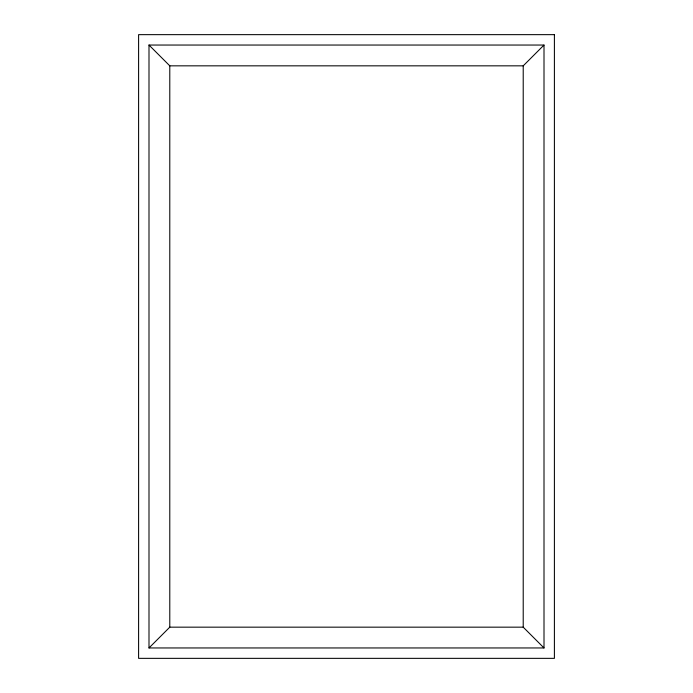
<?xml version="1.0" encoding="UTF-8"?>
<svg xmlns="http://www.w3.org/2000/svg" width="693" height="693" viewBox="0 0 693 693"><rect width="100%" height="100%" fill="white"/><g stroke="black" fill="none" stroke-linecap="round" stroke-linejoin="round"><path stroke-width="1.04" d="M544.005 647.955L523.215 627.165L523.215 65.835L544.005 45.045L148.995 45.045L148.995 647.955L544.005 647.955L544.005 45.045M148.995 647.955L169.785 627.165L169.785 65.835L148.995 45.045M169.785 65.835L523.215 65.835M169.785 627.165L523.215 627.165M554.4 34.65L138.6 34.65L138.6 658.35L554.4 658.35L554.4 34.65"/></g></svg>
